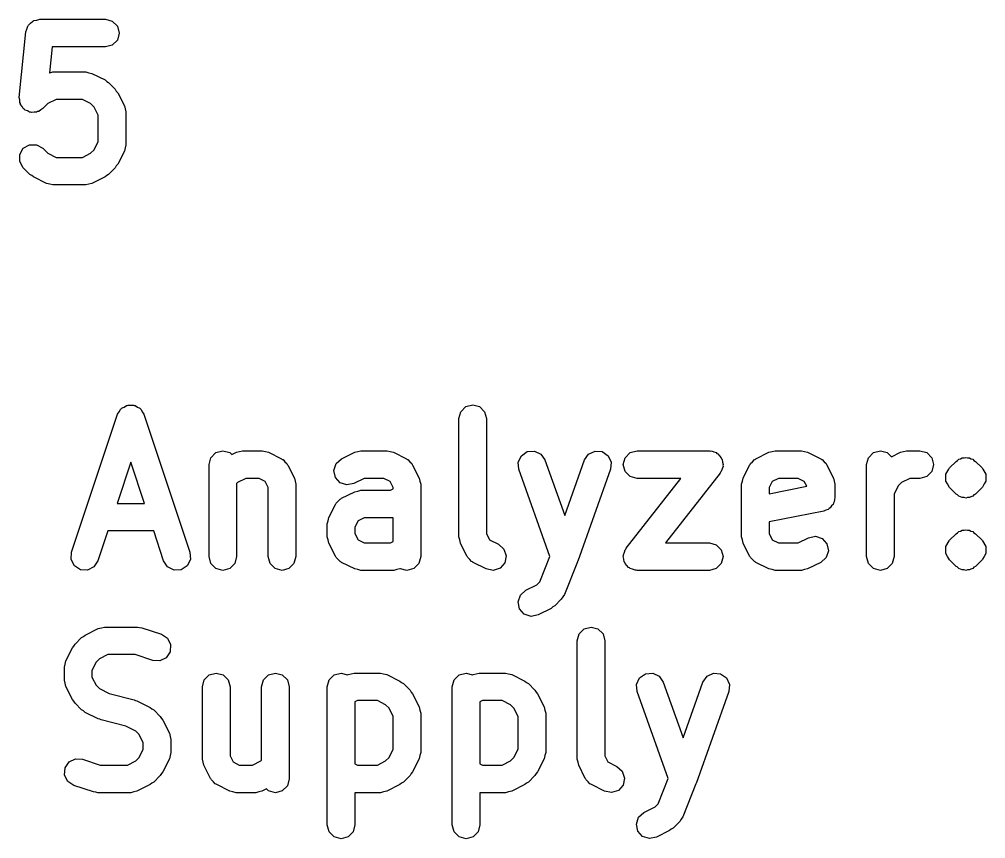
# Model space of a CAD drawing. Extents: x 77.3 to 150, y -138.2 to -51.5.
# Drawn here: x 130.86 to 141.36, y -70.67 to -61.77 of the extents above; entities that cross this region are included whole.
import ezdxf

# ---------------------------------------------------------------- set-up
doc = ezdxf.new("R2010")
doc.units = 0
doc.layers.add('BLACK', color=7, linetype='CONTINUOUS')

msp = doc.modelspace()

# ---------------------------------------------------------------- linework, layer by layer
at = {"layer": 'BLACK', "linetype": 'CONTINUOUS'}
for p, q in [((130.955, -61.8362), (130.958, -61.829)), ((130.958, -61.829), (130.982, -61.809)), ((130.982, -61.809), (131.005, -61.7867)), ((131.005, -61.7867), (131.012, -61.7847)), ((131.012, -61.7847), (131.018, -61.7798)), ((131.018, -61.7798), (131.049, -61.7747)), ((131.049, -61.7747), (131.08, -61.7666)), ((131.08, -61.7666), (131.794, -61.7666)), ((131.794, -61.7666), (131.869, -61.7867)), ((131.869, -61.7867), (131.924, -61.8416)), ((130.859, -62.6159), (130.93, -61.9016)), ((130.93, -61.9016), (130.942, -61.8721)), ((130.942, -61.8721), (130.95, -61.8416)), ((130.95, -61.8416), (130.955, -61.8362)), ((131.924, -61.8416), (131.944, -61.9166)), ((131.944, -61.9166), (131.924, -61.9916)), ((131.924, -61.9916), (131.869, -62.0465)), ((131.215, -62.0666), (131.187, -62.3473)), ((131.794, -62.0666), (131.215, -62.0666)), ((131.869, -62.0465), (131.794, -62.0666)), ((131.187, -62.3473), (131.189, -62.3469)), ((131.189, -62.3469), (131.223, -62.338)), ((131.223, -62.338), (131.58, -62.338)), ((131.58, -62.338), (131.613, -62.3469)), ((131.613, -62.3469), (131.647, -62.3538)), ((131.647, -62.3538), (131.79, -62.4253)), ((131.79, -62.4253), (131.808, -62.4413)), ((131.808, -62.4413), (131.829, -62.4534)), ((131.829, -62.4534), (131.9, -62.5248)), ((131.9, -62.5248), (131.912, -62.5457)), ((131.912, -62.5457), (131.928, -62.5638)), ((131.928, -62.5638), (132, -62.7066)), ((130.863, -62.6426), (130.859, -62.6159)), ((130.863, -62.6697), (130.863, -62.6426)), ((130.87, -62.6804), (130.863, -62.6697)), ((131.258, -62.638), (131.169, -62.6827)), ((131.544, -62.638), (131.258, -62.638)), ((131.634, -62.6827), (131.544, -62.638)), ((130.872, -62.6926), (130.87, -62.6804)), ((130.889, -62.7135), (130.872, -62.6926)), ((130.902, -62.7369), (130.889, -62.7135)), ((130.913, -62.7431), (130.902, -62.7369)), ((130.921, -62.7527), (130.913, -62.7431)), ((130.946, -62.7622), (130.921, -62.7527)), ((130.969, -62.7757), (130.946, -62.7622)), ((130.982, -62.7757), (130.969, -62.7757)), ((130.993, -62.7801), (130.982, -62.7757)), ((131.02, -62.7757), (130.993, -62.7801)), ((131.047, -62.7757), (131.02, -62.7757)), ((131.058, -62.7696), (131.047, -62.7757)), ((131.07, -62.7676), (131.058, -62.7696)), ((131.091, -62.7504), (131.07, -62.7676)), ((131.114, -62.7369), (131.091, -62.7504)), ((131.169, -62.6827), (131.114, -62.7369)), ((131.671, -62.7197), (131.634, -62.6827)), ((131.715, -62.8091), (131.671, -62.7197)), ((132, -62.7066), (132.007, -62.7404)), ((132.007, -62.7404), (132.015, -62.7737)), ((132.015, -62.7737), (132.015, -63.1309)), ((131.715, -63.0954), (131.715, -62.8091)), ((130.863, -63.2349), (130.902, -63.1676)), ((130.902, -63.1676), (130.969, -63.1288)), ((130.969, -63.1288), (131.047, -63.1288)), ((131.047, -63.1288), (131.114, -63.1676)), ((131.114, -63.1676), (131.169, -63.2219)), ((131.634, -63.2219), (131.671, -63.1849)), ((131.671, -63.1849), (131.715, -63.0954)), ((132, -63.1979), (131.928, -63.3408)), ((132.007, -63.1642), (132, -63.1979)), ((132.015, -63.1309), (132.007, -63.1642)), ((130.863, -63.3125), (130.863, -63.2349)), ((131.169, -63.2219), (131.258, -63.2666)), ((131.258, -63.2666), (131.544, -63.2666)), ((131.544, -63.2666), (131.634, -63.2219)), ((130.902, -63.3798), (130.863, -63.3125)), ((130.974, -63.4512), (130.902, -63.3798)), ((131.9, -63.3798), (131.829, -63.4512)), ((131.912, -63.3589), (131.9, -63.3798)), ((131.928, -63.3408), (131.912, -63.3589)), ((130.995, -63.4633), (130.974, -63.4512)), ((131.013, -63.4793), (130.995, -63.4633)), ((131.155, -63.5507), (131.013, -63.4793)), ((131.79, -63.4793), (131.647, -63.5507)), ((131.808, -63.4633), (131.79, -63.4793)), ((131.829, -63.4512), (131.808, -63.4633)), ((131.189, -63.5576), (131.155, -63.5507)), ((131.223, -63.5666), (131.189, -63.5576)), ((131.58, -63.5666), (131.223, -63.5666)), ((131.613, -63.5576), (131.58, -63.5666)), ((131.647, -63.5507), (131.613, -63.5576)), ((131.944, -66.033), (131.957, -66.0061)), ((131.957, -66.0061), (131.965, -66.001)), ((131.965, -66.001), (131.97, -65.9933)), ((131.97, -65.9933), (131.997, -65.9799)), ((131.997, -65.9799), (132.022, -65.9633)), ((132.022, -65.9633), (132.031, -65.9627)), ((132.031, -65.9627), (132.04, -65.9586)), ((132.04, -65.9586), (132.07, -65.9604)), ((132.07, -65.9604), (132.1, -65.9586)), ((132.1, -65.9586), (132.108, -65.9627)), ((132.108, -65.9627), (132.117, -65.9633)), ((132.117, -65.9633), (132.142, -65.9799)), ((132.142, -65.9799), (132.169, -65.9933)), ((132.169, -65.9933), (132.174, -66.001)), ((132.174, -66.001), (132.182, -66.0061)), ((132.182, -66.0061), (132.195, -66.033)), ((135.634, -66.1056), (135.654, -66.0306)), ((135.654, -66.0306), (135.709, -65.9757)), ((135.709, -65.9757), (135.784, -65.9556)), ((135.784, -65.9556), (135.859, -65.9757)), ((135.859, -65.9757), (135.914, -66.0306)), ((135.914, -66.0306), (135.934, -66.1056)), ((131.427, -67.5581), (131.927, -66.0581)), ((131.927, -66.0581), (131.944, -66.033)), ((132.195, -66.033), (132.212, -66.0581)), ((132.212, -66.0581), (132.712, -67.5581)), ((135.634, -67.3913), (135.634, -66.1056)), ((135.934, -66.1056), (135.934, -67.3559)), ((132.92, -66.6056), (132.94, -66.5306)), ((132.94, -66.5306), (132.995, -66.4757)), ((132.995, -66.4757), (133.07, -66.4556)), ((133.07, -66.4556), (133.145, -66.4757)), ((133.145, -66.4757), (133.166, -66.4969)), ((133.166, -66.4969), (133.217, -66.4714)), ((133.217, -66.4714), (133.251, -66.4645)), ((133.251, -66.4645), (133.284, -66.4556)), ((133.284, -66.4556), (133.498, -66.4556)), ((133.498, -66.4556), (133.532, -66.4645)), ((133.532, -66.4645), (133.565, -66.4714)), ((133.565, -66.4714), (133.708, -66.5428)), ((133.708, -66.5428), (133.715, -66.5489)), ((133.715, -66.5489), (133.724, -66.5518)), ((133.724, -66.5518), (133.744, -66.5744)), ((134.302, -66.5944), (134.36, -66.5428)), ((134.36, -66.5428), (134.503, -66.4714)), ((134.503, -66.4714), (134.536, -66.4645)), ((134.536, -66.4645), (134.57, -66.4556)), ((134.57, -66.4556), (134.855, -66.4556)), ((134.855, -66.4556), (134.889, -66.4645)), ((134.889, -66.4645), (134.923, -66.4714)), ((134.923, -66.4714), (135.065, -66.5428)), ((135.065, -66.5428), (135.072, -66.5489)), ((135.072, -66.5489), (135.081, -66.5518)), ((135.081, -66.5518), (135.101, -66.5744)), ((136.279, -66.5786), (136.313, -66.5085)), ((136.313, -66.5085), (136.376, -66.4643)), ((136.376, -66.4643), (136.454, -66.458)), ((136.454, -66.458), (136.524, -66.4912)), ((136.524, -66.4912), (136.568, -66.5551)), ((136.568, -66.5551), (136.784, -67.1596)), ((136.784, -67.1596), (137, -66.5551)), ((137, -66.5551), (137.044, -66.4912)), ((137.044, -66.4912), (137.114, -66.458)), ((137.114, -66.458), (137.192, -66.4643)), ((137.192, -66.4643), (137.255, -66.5085)), ((137.255, -66.5085), (137.289, -66.5786)), ((137.42, -66.6056), (137.44, -66.5306)), ((137.44, -66.5306), (137.495, -66.4757)), ((137.495, -66.4757), (137.57, -66.4556)), ((137.57, -66.4556), (138.355, -66.4556)), ((138.355, -66.4556), (138.366, -66.4584)), ((138.366, -66.4584), (138.377, -66.4571)), ((138.377, -66.4571), (138.403, -66.4683)), ((138.403, -66.4683), (138.43, -66.4757)), ((138.43, -66.4757), (138.438, -66.4834)), ((138.438, -66.4834), (138.448, -66.4876)), ((138.448, -66.4876), (138.465, -66.5104)), ((138.465, -66.5104), (138.485, -66.5306)), ((138.485, -66.5306), (138.488, -66.5411)), ((138.488, -66.5411), (138.495, -66.5498)), ((138.495, -66.5498), (138.498, -66.578)), ((138.824, -66.5744), (138.844, -66.5518)), ((138.844, -66.5518), (138.853, -66.5489)), ((138.853, -66.5489), (138.86, -66.5428)), ((138.86, -66.5428), (139.003, -66.4714)), ((139.003, -66.4714), (139.036, -66.4645)), ((139.036, -66.4645), (139.07, -66.4556)), ((139.07, -66.4556), (139.355, -66.4556)), ((139.355, -66.4556), (139.389, -66.4645)), ((139.389, -66.4645), (139.423, -66.4714)), ((139.423, -66.4714), (139.565, -66.5428)), ((139.565, -66.5428), (139.572, -66.5489)), ((139.572, -66.5489), (139.581, -66.5518)), ((139.581, -66.5518), (139.601, -66.5744)), ((140.063, -66.6056), (140.083, -66.5306)), ((140.083, -66.5306), (140.138, -66.4757)), ((140.138, -66.4757), (140.213, -66.4556)), ((140.213, -66.4556), (140.288, -66.4757)), ((140.288, -66.4757), (140.333, -66.5207)), ((140.333, -66.5207), (140.431, -66.4714)), ((140.431, -66.4714), (140.465, -66.4645)), ((140.465, -66.4645), (140.498, -66.4556)), ((140.498, -66.4556), (140.641, -66.4556)), ((140.641, -66.4556), (140.716, -66.4757)), ((140.716, -66.4757), (140.771, -66.5306)), ((140.771, -66.5306), (140.791, -66.6056)), ((141.052, -66.5611), (141.066, -66.5471)), ((141.066, -66.5471), (141.085, -66.542)), ((141.085, -66.542), (141.102, -66.5321)), ((141.102, -66.5321), (141.122, -66.5321)), ((141.122, -66.5321), (141.141, -66.527)), ((141.141, -66.527), (141.16, -66.5321)), ((141.16, -66.5321), (141.18, -66.5321)), ((141.18, -66.5321), (141.197, -66.542)), ((141.197, -66.542), (141.216, -66.5471)), ((141.216, -66.5471), (141.23, -66.5611)), ((132.07, -66.5799), (131.921, -67.027)), ((132.219, -67.027), (132.07, -66.5799)), ((132.92, -67.6056), (132.92, -66.6056)), ((133.744, -66.5744), (133.766, -66.5944)), ((133.766, -66.5944), (133.769, -66.6031)), ((133.769, -66.6031), (133.775, -66.6099)), ((133.775, -66.6099), (133.847, -66.7528)), ((134.277, -66.668), (134.302, -66.5944)), ((135.101, -66.5744), (135.123, -66.5944)), ((135.123, -66.5944), (135.126, -66.6031)), ((135.126, -66.6031), (135.132, -66.6099)), ((135.132, -66.6099), (135.204, -66.7528)), ((136.286, -66.656), (136.279, -66.5786)), ((136.624, -67.6026), (136.286, -66.656)), ((137.282, -66.656), (136.925, -67.656)), ((137.289, -66.5786), (137.282, -66.656)), ((137.44, -66.6806), (137.42, -66.6056)), ((138.493, -66.653), (138.485, -66.6806)), ((138.504, -66.6269), (138.493, -66.653)), ((138.498, -66.578), (138.505, -66.6056)), ((138.505, -66.6056), (138.503, -66.6161)), ((138.503, -66.6161), (138.504, -66.6269)), ((138.721, -66.7528), (138.793, -66.6099)), ((138.793, -66.6099), (138.799, -66.6031)), ((138.799, -66.6031), (138.802, -66.5944)), ((138.802, -66.5944), (138.824, -66.5744)), ((139.601, -66.5744), (139.623, -66.5944)), ((139.623, -66.5944), (139.626, -66.6031)), ((139.626, -66.6031), (139.632, -66.6099)), ((139.632, -66.6099), (139.704, -66.7528)), ((140.063, -67.6056), (140.063, -66.6056)), ((140.791, -66.6056), (140.771, -66.6806)), ((140.925, -66.7096), (140.956, -66.656)), ((140.956, -66.656), (140.964, -66.6424)), ((140.964, -66.6424), (141.035, -66.5709)), ((141.035, -66.5709), (141.052, -66.5611)), ((141.23, -66.5611), (141.247, -66.5709)), ((141.247, -66.5709), (141.319, -66.6424)), ((141.319, -66.6424), (141.319, -66.6424)), ((141.319, -66.6424), (141.319, -66.6424)), ((141.319, -66.6424), (141.327, -66.656)), ((141.327, -66.656), (141.357, -66.7096)), ((133.319, -66.7556), (133.23, -66.8003)), ((133.463, -66.7556), (133.319, -66.7556)), ((133.529, -66.7888), (133.463, -66.7556)), ((133.847, -66.7528), (133.854, -66.7866)), ((134.293, -66.7441), (134.277, -66.668)), ((134.344, -66.8022), (134.293, -66.7441)), ((134.605, -66.7556), (134.494, -66.8112)), ((134.82, -66.7556), (134.605, -66.7556)), ((134.886, -66.7888), (134.82, -66.7556)), ((135.204, -66.7528), (135.211, -66.7866)), ((137.495, -66.7355), (137.44, -66.6806)), ((137.452, -67.5129), (138.047, -66.7556)), ((137.57, -66.7556), (137.495, -66.7355)), ((138.047, -66.7556), (137.57, -66.7556)), ((138.473, -66.6982), (137.878, -67.4556)), ((138.478, -66.6883), (138.473, -66.6982)), ((138.485, -66.6806), (138.478, -66.6883)), ((138.714, -66.7866), (138.721, -66.7528)), ((139.105, -66.7556), (139.039, -66.7888)), ((139.32, -66.7556), (139.105, -66.7556)), ((139.386, -66.7888), (139.32, -66.7556)), ((139.704, -66.7528), (139.711, -66.7866)), ((140.534, -66.7556), (140.444, -66.8003)), ((140.641, -66.7556), (140.534, -66.7556)), ((140.716, -66.7355), (140.641, -66.7556)), ((140.771, -66.6806), (140.716, -66.7355)), ((140.925, -66.7873), (140.925, -66.7096)), ((141.357, -66.7096), (141.357, -66.7873)), ((133.23, -66.8003), (133.22, -66.8106)), ((133.22, -66.8106), (133.22, -67.6056)), ((133.563, -66.8553), (133.529, -66.7888)), ((133.563, -67.6056), (133.563, -66.8553)), ((133.854, -66.7866), (133.863, -66.8199)), ((133.863, -66.8199), (133.863, -67.6056)), ((134.418, -66.8267), (134.344, -66.8022)), ((134.494, -66.8112), (134.418, -66.8267)), ((134.92, -66.8553), (134.886, -66.7888)), ((134.891, -66.8841), (134.92, -66.87)), ((134.92, -66.87), (134.92, -66.8553)), ((135.211, -66.7866), (135.22, -66.8199)), ((135.22, -66.8199), (135.22, -67.6056)), ((138.705, -66.8199), (138.714, -66.7866)), ((138.705, -67.3913), (138.705, -66.8199)), ((139.039, -66.7888), (139.005, -66.8553)), ((139.005, -66.9226), (139.413, -66.8412)), ((139.005, -66.8553), (139.005, -66.9226)), ((139.413, -66.8412), (139.386, -66.7888)), ((139.711, -66.7866), (139.72, -66.8199)), ((139.72, -66.8199), (139.72, -66.9627)), ((140.407, -66.8373), (140.363, -66.9267)), ((140.444, -66.8003), (140.407, -66.8373)), ((140.941, -66.8155), (140.925, -66.7873)), ((140.964, -66.8545), (140.941, -66.8155)), ((141.035, -66.9259), (140.964, -66.8545)), ((141.319, -66.8545), (141.247, -66.9259)), ((141.321, -66.85), (141.319, -66.8545)), ((141.341, -66.8155), (141.321, -66.85)), ((141.357, -66.7873), (141.341, -66.8155)), ((134.353, -66.9775), (134.36, -66.9714)), ((134.36, -66.9714), (134.503, -66.9)), ((134.503, -66.9), (134.536, -66.8931)), ((134.536, -66.8931), (134.57, -66.8841)), ((134.57, -66.8841), (134.891, -66.8841)), ((139.72, -66.9627), (139.713, -66.9864)), ((140.363, -66.9267), (140.363, -67.6056)), ((141.042, -66.9297), (141.035, -66.9259)), ((141.035, -66.9259), (141.035, -66.9259)), ((141.052, -66.9358), (141.042, -66.9297)), ((141.066, -66.9498), (141.052, -66.9358)), ((141.085, -66.9549), (141.066, -66.9498)), ((141.102, -66.9647), (141.085, -66.9549)), ((141.122, -66.9647), (141.102, -66.9647)), ((141.141, -66.9699), (141.122, -66.9647)), ((141.16, -66.9647), (141.141, -66.9699)), ((141.18, -66.9647), (141.16, -66.9647)), ((141.197, -66.9549), (141.18, -66.9647)), ((141.216, -66.9498), (141.197, -66.9549)), ((141.23, -66.9358), (141.216, -66.9498)), ((141.234, -66.9333), (141.23, -66.9358)), ((141.247, -66.9259), (141.234, -66.9333)), ((131.921, -67.027), (132.219, -67.027)), ((134.221, -67.1813), (134.293, -67.0385)), ((134.293, -67.0385), (134.299, -67.0316)), ((134.299, -67.0316), (134.302, -67.0229)), ((134.302, -67.0229), (134.324, -67.0029)), ((134.324, -67.0029), (134.344, -66.9804)), ((134.344, -66.9804), (134.353, -66.9775)), ((139.655, -67.082), (139.645, -67.0926)), ((139.669, -67.0754), (139.655, -67.082)), ((139.682, -67.055), (139.669, -67.0754)), ((139.7, -67.0377), (139.682, -67.055)), ((139.703, -67.0232), (139.7, -67.0377)), ((139.712, -67.0108), (139.703, -67.0232)), ((139.713, -66.9864), (139.712, -67.0108)), ((134.214, -67.2151), (134.221, -67.1813)), ((134.605, -67.1841), (134.539, -67.2174)), ((134.92, -67.1841), (134.605, -67.1841)), ((134.92, -67.4414), (134.92, -67.1841)), ((139.599, -67.1098), (139.005, -67.2285)), ((139.621, -67.099), (139.599, -67.1098)), ((139.645, -67.0926), (139.621, -67.099)), ((134.205, -67.2484), (134.214, -67.2151)), ((134.205, -67.3913), (134.205, -67.2484)), ((134.539, -67.2174), (134.505, -67.2838)), ((134.505, -67.2838), (134.505, -67.3559)), ((139.005, -67.2285), (139.005, -67.3559)), ((131.821, -67.327), (131.712, -67.653)), ((132.319, -67.327), (131.821, -67.327)), ((132.427, -67.653), (132.319, -67.327)), ((134.214, -67.4246), (134.205, -67.3913)), ((134.505, -67.3559), (134.539, -67.4223)), ((135.643, -67.4246), (135.634, -67.3913)), ((135.934, -67.3559), (135.967, -67.4223)), ((138.714, -67.4246), (138.705, -67.3913)), ((139.005, -67.3559), (139.039, -67.4223)), ((139.431, -67.4), (139.507, -67.3844)), ((139.507, -67.3844), (139.581, -67.409)), ((140.964, -67.4281), (141.035, -67.3566)), ((141.035, -67.3566), (141.052, -67.3468)), ((141.052, -67.3468), (141.066, -67.3328)), ((141.066, -67.3328), (141.085, -67.3277)), ((141.085, -67.3277), (141.102, -67.3178)), ((141.102, -67.3178), (141.122, -67.3178)), ((141.122, -67.3178), (141.141, -67.3127)), ((141.141, -67.3127), (141.16, -67.3178)), ((141.16, -67.3178), (141.18, -67.3178)), ((141.18, -67.3178), (141.197, -67.3277)), ((141.197, -67.3277), (141.216, -67.3328)), ((141.216, -67.3328), (141.23, -67.3468)), ((141.23, -67.3468), (141.247, -67.3566)), ((141.247, -67.3566), (141.319, -67.4281)), ((134.221, -67.4584), (134.214, -67.4246)), ((134.293, -67.6012), (134.221, -67.4584)), ((134.539, -67.4223), (134.605, -67.4556)), ((134.605, -67.4556), (134.891, -67.4556)), ((134.891, -67.4556), (134.92, -67.4414)), ((135.65, -67.4584), (135.643, -67.4246)), ((135.721, -67.6012), (135.65, -67.4584)), ((135.967, -67.4223), (136.065, -67.4714)), ((136.065, -67.4714), (136.123, -67.5229)), ((137.878, -67.4556), (138.355, -67.4556)), ((138.355, -67.4556), (138.43, -67.4757)), ((138.43, -67.4757), (138.485, -67.5306)), ((138.721, -67.4584), (138.714, -67.4246)), ((138.793, -67.6012), (138.721, -67.4584)), ((139.039, -67.4223), (139.105, -67.4556)), ((139.105, -67.4556), (139.32, -67.4556)), ((139.32, -67.4556), (139.431, -67.4)), ((139.581, -67.409), (139.632, -67.4671)), ((139.632, -67.4671), (139.648, -67.5431)), ((140.925, -67.4953), (140.959, -67.4355)), ((140.925, -67.573), (140.925, -67.4953)), ((140.959, -67.4355), (140.964, -67.4281)), ((141.319, -67.4281), (141.319, -67.4281)), ((141.319, -67.4281), (141.319, -67.4281)), ((141.319, -67.4281), (141.323, -67.4355)), ((141.323, -67.4355), (141.357, -67.4953)), ((141.357, -67.4953), (141.357, -67.573)), ((131.423, -67.6356), (131.427, -67.5581)), ((132.712, -67.5581), (132.717, -67.6356)), ((132.94, -67.6806), (132.92, -67.6056)), ((133.22, -67.6056), (133.2, -67.6806)), ((133.583, -67.6806), (133.563, -67.6056)), ((133.863, -67.6056), (133.842, -67.6806)), ((134.299, -67.6081), (134.293, -67.6012)), ((135.22, -67.6056), (135.2, -67.6806)), ((135.727, -67.6081), (135.721, -67.6012)), ((136.123, -67.5229), (136.148, -67.5966)), ((136.148, -67.5966), (136.132, -67.6727)), ((136.513, -67.8784), (136.624, -67.6026)), ((137.42, -67.6056), (137.423, -67.5951)), ((137.427, -67.6331), (137.42, -67.6056)), ((137.421, -67.5843), (137.432, -67.5581)), ((137.423, -67.5951), (137.421, -67.5843)), ((137.432, -67.5581), (137.44, -67.5306)), ((137.44, -67.5306), (137.447, -67.5229)), ((137.447, -67.5229), (137.452, -67.5129)), ((138.485, -67.5306), (138.505, -67.6056)), ((138.505, -67.6056), (138.485, -67.6806)), ((138.799, -67.6081), (138.793, -67.6012)), ((139.648, -67.5431), (139.623, -67.6168)), ((140.083, -67.6806), (140.063, -67.6056)), ((140.363, -67.6056), (140.342, -67.6806)), ((140.944, -67.6056), (140.925, -67.573)), ((140.964, -67.6402), (140.944, -67.6056)), ((141.339, -67.6056), (141.322, -67.6343)), ((141.357, -67.573), (141.339, -67.6056)), ((131.457, -67.7051), (131.423, -67.6356)), ((131.522, -67.7479), (131.457, -67.7051)), ((131.712, -67.653), (131.669, -67.7178)), ((132.47, -67.7178), (132.427, -67.653)), ((132.682, -67.7051), (132.617, -67.7479)), ((132.717, -67.6356), (132.682, -67.7051)), ((132.995, -67.7355), (132.94, -67.6806)), ((133.2, -67.6806), (133.145, -67.7355)), ((133.638, -67.7355), (133.583, -67.6806)), ((133.842, -67.6806), (133.788, -67.7355)), ((134.302, -67.6168), (134.299, -67.6081)), ((134.324, -67.6368), (134.302, -67.6168)), ((134.344, -67.6593), (134.324, -67.6368)), ((134.353, -67.6622), (134.344, -67.6593)), ((134.36, -67.6683), (134.353, -67.6622)), ((134.503, -67.7397), (134.36, -67.6683)), ((135.2, -67.6806), (135.145, -67.7355)), ((135.73, -67.6168), (135.727, -67.6081)), ((135.753, -67.6368), (135.73, -67.6168)), ((135.773, -67.6593), (135.753, -67.6368)), ((135.781, -67.6622), (135.773, -67.6593)), ((135.788, -67.6683), (135.781, -67.6622)), ((135.931, -67.7397), (135.788, -67.6683)), ((136.132, -67.6727), (136.081, -67.7307)), ((136.923, -67.6613), (136.78, -68.0184)), ((136.924, -67.6584), (136.923, -67.6613)), ((136.925, -67.656), (136.924, -67.6584)), ((137.43, -67.6614), (137.427, -67.6331)), ((137.437, -67.6701), (137.43, -67.6614)), ((137.44, -67.6806), (137.437, -67.6701)), ((137.46, -67.7007), (137.44, -67.6806)), ((137.477, -67.7235), (137.46, -67.7007)), ((138.485, -67.6806), (138.43, -67.7355)), ((138.802, -67.6168), (138.799, -67.6081)), ((138.824, -67.6368), (138.802, -67.6168)), ((138.844, -67.6593), (138.824, -67.6368)), ((138.853, -67.6622), (138.844, -67.6593)), ((138.86, -67.6683), (138.853, -67.6622)), ((139.003, -67.7397), (138.86, -67.6683)), ((139.565, -67.6683), (139.423, -67.7397)), ((139.623, -67.6168), (139.565, -67.6683)), ((140.138, -67.7355), (140.083, -67.6806)), ((140.342, -67.6806), (140.288, -67.7355)), ((141.035, -67.7116), (140.964, -67.6402)), ((141.046, -67.7178), (141.035, -67.7116)), ((141.035, -67.7116), (141.035, -67.7116)), ((141.247, -67.7116), (141.23, -67.7215)), ((141.319, -67.6402), (141.247, -67.7116)), ((141.322, -67.6343), (141.319, -67.6402)), ((131.6, -67.7525), (131.522, -67.7479)), ((131.669, -67.7178), (131.6, -67.7525)), ((132.54, -67.7525), (132.47, -67.7178)), ((132.617, -67.7479), (132.54, -67.7525)), ((133.07, -67.7556), (132.995, -67.7355)), ((133.145, -67.7355), (133.07, -67.7556)), ((133.713, -67.7556), (133.638, -67.7355)), ((133.788, -67.7355), (133.713, -67.7556)), ((134.536, -67.7466), (134.503, -67.7397)), ((134.57, -67.7556), (134.536, -67.7466)), ((134.927, -67.7556), (134.57, -67.7556)), ((134.96, -67.7466), (134.927, -67.7556)), ((134.994, -67.7397), (134.96, -67.7466)), ((135, -67.7368), (134.994, -67.7397)), ((135.07, -67.7556), (135, -67.7368)), ((135.145, -67.7355), (135.07, -67.7556)), ((136.007, -67.7553), (135.931, -67.7397)), ((136.081, -67.7307), (136.007, -67.7553)), ((137.487, -67.7278), (137.477, -67.7235)), ((137.495, -67.7355), (137.487, -67.7278)), ((137.522, -67.7428), (137.495, -67.7355)), ((137.548, -67.7541), (137.522, -67.7428)), ((137.559, -67.7528), (137.548, -67.7541)), ((137.57, -67.7556), (137.559, -67.7528)), ((138.355, -67.7556), (137.57, -67.7556)), ((138.43, -67.7355), (138.355, -67.7556)), ((139.036, -67.7466), (139.003, -67.7397)), ((139.07, -67.7556), (139.036, -67.7466)), ((139.355, -67.7556), (139.07, -67.7556)), ((139.389, -67.7466), (139.355, -67.7556)), ((139.423, -67.7397), (139.389, -67.7466)), ((140.213, -67.7556), (140.138, -67.7355)), ((140.288, -67.7355), (140.213, -67.7556)), ((141.052, -67.7215), (141.046, -67.7178)), ((141.066, -67.7355), (141.052, -67.7215)), ((141.085, -67.7406), (141.066, -67.7355)), ((141.102, -67.7505), (141.085, -67.7406)), ((141.122, -67.7505), (141.102, -67.7505)), ((141.141, -67.7556), (141.122, -67.7505)), ((141.16, -67.7505), (141.141, -67.7556)), ((141.18, -67.7505), (141.16, -67.7505)), ((141.197, -67.7406), (141.18, -67.7505)), ((141.216, -67.7355), (141.197, -67.7406)), ((141.23, -67.7215), (141.216, -67.7355)), ((136.36, -67.9714), (136.481, -67.9109)), ((136.481, -67.9109), (136.513, -67.8784)), ((136.277, -68.0966), (136.302, -68.0229)), ((136.302, -68.0229), (136.36, -67.9714)), ((136.78, -68.0184), (136.762, -68.0426)), ((136.293, -68.1727), (136.277, -68.0966)), ((136.747, -68.0688), (136.676, -68.1402)), ((136.762, -68.0426), (136.747, -68.0688)), ((136.344, -68.2307), (136.293, -68.1727)), ((136.418, -68.2553), (136.344, -68.2307)), ((136.637, -68.1683), (136.494, -68.2397)), ((136.655, -68.1523), (136.637, -68.1683)), ((136.676, -68.1402), (136.655, -68.1523)), ((136.494, -68.2397), (136.418, -68.2553)), ((131.574, -68.4578), (131.717, -68.3864)), ((131.717, -68.3864), (131.751, -68.3795)), ((131.751, -68.3795), (131.784, -68.3706)), ((131.784, -68.3706), (132.141, -68.3706)), ((132.141, -68.3706), (132.164, -68.3768)), ((132.164, -68.3768), (132.189, -68.3783)), ((132.189, -68.3783), (132.403, -68.4497)), ((136.92, -68.5206), (136.94, -68.4456)), ((136.94, -68.4456), (136.995, -68.3907)), ((136.995, -68.3907), (137.07, -68.3706)), ((137.07, -68.3706), (137.145, -68.3907)), ((137.145, -68.3907), (137.2, -68.4456)), ((137.2, -68.4456), (137.22, -68.5206)), ((131.464, -68.5574), (131.535, -68.4859)), ((131.535, -68.4859), (131.556, -68.4739)), ((131.556, -68.4739), (131.574, -68.4578)), ((132.403, -68.4497), (132.468, -68.4925)), ((132.468, -68.4925), (132.502, -68.5619)), ((136.92, -69.8063), (136.92, -68.5206)), ((137.22, -68.5206), (137.22, -69.7709)), ((131.364, -68.7392), (131.436, -68.5963)), ((131.436, -68.5963), (131.452, -68.5783)), ((131.452, -68.5783), (131.464, -68.5574)), ((132.498, -68.6394), (132.455, -68.7042)), ((132.502, -68.5619), (132.498, -68.6394)), ((131.357, -68.773), (131.364, -68.7392)), ((131.693, -68.7523), (131.648, -68.8417)), ((131.73, -68.7153), (131.693, -68.7523)), ((131.819, -68.6706), (131.73, -68.7153)), ((132.117, -68.6706), (131.819, -68.6706)), ((132.308, -68.7343), (132.117, -68.6706)), ((132.385, -68.739), (132.308, -68.7343)), ((132.455, -68.7042), (132.385, -68.739)), ((131.348, -68.8063), (131.357, -68.773)), ((131.348, -68.9491), (131.348, -68.8063)), ((131.648, -68.8417), (131.648, -68.9137)), ((131.357, -68.9824), (131.348, -68.9491)), ((131.648, -68.9137), (131.693, -69.0031)), ((132.848, -69.0206), (132.868, -68.9456)), ((132.868, -68.9456), (132.923, -68.8907)), ((132.923, -68.8907), (132.998, -68.8706)), ((132.998, -68.8706), (133.073, -68.8907)), ((133.073, -68.8907), (133.128, -68.9456)), ((133.128, -68.9456), (133.148, -69.0206)), ((133.491, -69.0206), (133.511, -68.9456)), ((133.511, -68.9456), (133.566, -68.8907)), ((133.566, -68.8907), (133.641, -68.8706)), ((133.641, -68.8706), (133.716, -68.8907)), ((133.716, -68.8907), (133.771, -68.9456)), ((133.771, -68.9456), (133.791, -69.0206)), ((134.205, -69.0206), (134.226, -68.9456)), ((134.226, -68.9456), (134.28, -68.8907)), ((134.28, -68.8907), (134.355, -68.8706)), ((134.355, -68.8706), (134.425, -68.8893)), ((134.425, -68.8893), (134.431, -68.8864)), ((134.431, -68.8864), (134.465, -68.8795)), ((134.465, -68.8795), (134.498, -68.8706)), ((134.498, -68.8706), (134.784, -68.8706)), ((134.784, -68.8706), (134.817, -68.8795)), ((134.817, -68.8795), (134.851, -68.8864)), ((134.851, -68.8864), (134.994, -68.9578)), ((134.994, -68.9578), (135.012, -68.9739)), ((135.563, -69.0206), (135.583, -68.9456)), ((135.583, -68.9456), (135.638, -68.8907)), ((135.638, -68.8907), (135.713, -68.8706)), ((135.713, -68.8706), (135.783, -68.8893)), ((135.783, -68.8893), (135.788, -68.8864)), ((135.788, -68.8864), (135.822, -68.8795)), ((135.822, -68.8795), (135.855, -68.8706)), ((135.855, -68.8706), (136.141, -68.8706)), ((136.141, -68.8706), (136.174, -68.8795)), ((136.174, -68.8795), (136.208, -68.8864)), ((136.208, -68.8864), (136.351, -68.9578)), ((136.351, -68.9578), (136.369, -68.9739)), ((137.565, -68.9936), (137.598, -68.9235)), ((137.598, -68.9235), (137.662, -68.8793)), ((137.662, -68.8793), (137.74, -68.873)), ((137.74, -68.873), (137.81, -68.9062)), ((137.81, -68.9062), (137.854, -68.9701)), ((137.854, -68.9701), (138.07, -69.5746)), ((138.07, -69.5746), (138.286, -68.9701)), ((138.286, -68.9701), (138.33, -68.9062)), ((138.33, -68.9062), (138.4, -68.873)), ((138.4, -68.873), (138.477, -68.8793)), ((138.477, -68.8793), (138.541, -68.9235)), ((138.541, -68.9235), (138.574, -68.9936)), ((131.364, -69.0162), (131.357, -68.9824)), ((131.436, -69.1591), (131.364, -69.0162)), ((131.693, -69.0031), (131.73, -69.0401)), ((131.73, -69.0401), (131.836, -69.0933)), ((132.848, -69.8063), (132.848, -69.0206)), ((133.148, -69.0206), (133.148, -69.7709)), ((133.491, -69.8156), (133.491, -69.0206)), ((133.791, -69.0206), (133.791, -70.0206)), ((134.205, -70.5206), (134.205, -69.0206)), ((135.012, -68.9739), (135.033, -68.9859)), ((135.033, -68.9859), (135.104, -69.0574)), ((135.104, -69.0574), (135.116, -69.0783)), ((135.563, -70.5206), (135.563, -69.0206)), ((136.369, -68.9739), (136.39, -68.9859)), ((136.39, -68.9859), (136.461, -69.0574)), ((136.461, -69.0574), (136.474, -69.0783)), ((137.571, -69.071), (137.565, -68.9936)), ((137.909, -70.0176), (137.571, -69.071)), ((138.568, -69.071), (138.211, -70.071)), ((138.574, -68.9936), (138.568, -69.071)), ((131.452, -69.1772), (131.436, -69.1591)), ((131.464, -69.1981), (131.452, -69.1772)), ((131.836, -69.0933), (132.106, -69.1608)), ((132.106, -69.1608), (132.121, -69.1688)), ((132.121, -69.1688), (132.137, -69.1721)), ((132.137, -69.1721), (132.28, -69.2435)), ((134.534, -69.1706), (134.505, -69.1847)), ((134.749, -69.1706), (134.534, -69.1706)), ((134.838, -69.2153), (134.749, -69.1706)), ((135.116, -69.0783), (135.132, -69.0963)), ((135.132, -69.0963), (135.204, -69.2392)), ((135.891, -69.1706), (135.863, -69.1847)), ((136.106, -69.1706), (135.891, -69.1706)), ((136.195, -69.2153), (136.106, -69.1706)), ((136.474, -69.0783), (136.49, -69.0963)), ((136.49, -69.0963), (136.561, -69.2392)), ((131.535, -69.2695), (131.464, -69.1981)), ((131.556, -69.2816), (131.535, -69.2695)), ((131.574, -69.2976), (131.556, -69.2816)), ((132.28, -69.2435), (132.298, -69.2596)), ((132.298, -69.2596), (132.319, -69.2716)), ((132.319, -69.2716), (132.39, -69.3431)), ((134.505, -69.1847), (134.505, -69.8564)), ((134.875, -69.2523), (134.838, -69.2153)), ((134.92, -69.3417), (134.875, -69.2523)), ((135.204, -69.2392), (135.211, -69.273)), ((135.211, -69.273), (135.22, -69.3063)), ((135.863, -69.1847), (135.863, -69.8564)), ((136.232, -69.2523), (136.195, -69.2153)), ((136.277, -69.3417), (136.232, -69.2523)), ((136.561, -69.2392), (136.568, -69.273)), ((136.568, -69.273), (136.577, -69.3063)), ((131.717, -69.369), (131.574, -69.2976)), ((131.733, -69.3723), (131.717, -69.369)), ((131.748, -69.3804), (131.733, -69.3723)), ((132.017, -69.4478), (131.748, -69.3804)), ((132.39, -69.3431), (132.402, -69.364)), ((132.402, -69.364), (132.418, -69.3821)), ((132.418, -69.3821), (132.49, -69.5249)), ((134.92, -69.6994), (134.92, -69.3417)), ((135.22, -69.3063), (135.22, -69.7349)), ((136.277, -69.6994), (136.277, -69.3417)), ((136.577, -69.3063), (136.577, -69.7349)), ((132.124, -69.501), (132.017, -69.4478)), ((132.161, -69.538), (132.124, -69.501)), ((132.205, -69.6274), (132.161, -69.538)), ((132.49, -69.5249), (132.497, -69.5587)), ((132.497, -69.5587), (132.505, -69.592)), ((132.505, -69.592), (132.505, -69.7349)), ((132.161, -69.7889), (132.205, -69.6994)), ((132.205, -69.6994), (132.205, -69.6274)), ((134.875, -69.7889), (134.92, -69.6994)), ((136.232, -69.7889), (136.277, -69.6994)), ((131.399, -69.8369), (131.468, -69.8022)), ((131.468, -69.8022), (131.546, -69.8068)), ((131.546, -69.8068), (131.737, -69.8706)), ((132.124, -69.8259), (132.161, -69.7889)), ((132.49, -69.8019), (132.418, -69.9448)), ((132.497, -69.7682), (132.49, -69.8019)), ((132.505, -69.7349), (132.497, -69.7682)), ((132.857, -69.8396), (132.848, -69.8063)), ((133.148, -69.7709), (133.182, -69.8373)), ((134.838, -69.8259), (134.875, -69.7889)), ((135.204, -69.8019), (135.132, -69.9448)), ((135.211, -69.7682), (135.204, -69.8019)), ((135.22, -69.7349), (135.211, -69.7682)), ((136.195, -69.8259), (136.232, -69.7889)), ((136.561, -69.8019), (136.49, -69.9448)), ((136.568, -69.7682), (136.561, -69.8019)), ((136.577, -69.7349), (136.568, -69.7682)), ((136.929, -69.8396), (136.92, -69.8063)), ((137.22, -69.7709), (137.253, -69.8373)), ((131.351, -69.9792), (131.356, -69.9017)), ((131.356, -69.9017), (131.399, -69.8369)), ((131.737, -69.8706), (132.034, -69.8706)), ((132.034, -69.8706), (132.124, -69.8259)), ((132.864, -69.8734), (132.857, -69.8396)), ((132.936, -70.0162), (132.864, -69.8734)), ((133.182, -69.8373), (133.248, -69.8706)), ((133.248, -69.8706), (133.391, -69.8706)), ((133.391, -69.8706), (133.481, -69.8259)), ((133.481, -69.8259), (133.491, -69.8156)), ((134.505, -69.8564), (134.534, -69.8706)), ((134.534, -69.8706), (134.749, -69.8706)), ((134.749, -69.8706), (134.838, -69.8259)), ((135.863, -69.8564), (135.891, -69.8706)), ((135.891, -69.8706), (136.106, -69.8706)), ((136.106, -69.8706), (136.195, -69.8259)), ((136.936, -69.8734), (136.929, -69.8396)), ((137.007, -70.0162), (136.936, -69.8734)), ((137.253, -69.8373), (137.351, -69.8864)), ((137.351, -69.8864), (137.409, -69.9379)), ((131.386, -70.0487), (131.351, -69.9792)), ((132.39, -69.9838), (132.319, -70.0552)), ((132.402, -69.9629), (132.39, -69.9838)), ((132.418, -69.9448), (132.402, -69.9629)), ((132.942, -70.0231), (132.936, -70.0162)), ((133.791, -70.0206), (133.771, -70.0956)), ((135.104, -69.9838), (135.033, -70.0552)), ((135.116, -69.9629), (135.104, -69.9838)), ((135.132, -69.9448), (135.116, -69.9629)), ((136.461, -69.9838), (136.39, -70.0552)), ((136.474, -69.9629), (136.461, -69.9838)), ((136.49, -69.9448), (136.474, -69.9629)), ((137.013, -70.0231), (137.007, -70.0162)), ((137.409, -69.9379), (137.434, -70.0116)), ((137.434, -70.0116), (137.418, -70.0877)), ((137.799, -70.2934), (137.909, -70.0176)), ((131.451, -70.0914), (131.386, -70.0487)), ((131.665, -70.1629), (131.451, -70.0914)), ((132.28, -70.0833), (132.137, -70.1547)), ((132.298, -70.0673), (132.28, -70.0833)), ((132.319, -70.0552), (132.298, -70.0673)), ((132.945, -70.0318), (132.942, -70.0231)), ((132.967, -70.0518), (132.945, -70.0318)), ((132.987, -70.0743), (132.967, -70.0518)), ((132.996, -70.0772), (132.987, -70.0743)), ((133.003, -70.0833), (132.996, -70.0772)), ((133.145, -70.1547), (133.003, -70.0833)), ((133.771, -70.0956), (133.716, -70.1505)), ((134.994, -70.0833), (134.851, -70.1547)), ((135.012, -70.0673), (134.994, -70.0833)), ((135.033, -70.0552), (135.012, -70.0673)), ((136.351, -70.0833), (136.208, -70.1547)), ((136.369, -70.0673), (136.351, -70.0833)), ((136.39, -70.0552), (136.369, -70.0673)), ((137.016, -70.0318), (137.013, -70.0231)), ((137.039, -70.0518), (137.016, -70.0318)), ((137.058, -70.0743), (137.039, -70.0518)), ((137.067, -70.0772), (137.058, -70.0743)), ((137.074, -70.0833), (137.067, -70.0772)), ((137.217, -70.1547), (137.074, -70.0833)), ((137.418, -70.0877), (137.367, -70.1457)), ((138.209, -70.0763), (138.066, -70.4334)), ((138.211, -70.071), (138.209, -70.0734)), ((138.209, -70.0734), (138.209, -70.0763)), ((131.689, -70.1643), (131.665, -70.1629)), ((131.713, -70.1706), (131.689, -70.1643)), ((132.07, -70.1706), (131.713, -70.1706)), ((132.103, -70.1616), (132.07, -70.1706)), ((132.137, -70.1547), (132.103, -70.1616)), ((133.179, -70.1616), (133.145, -70.1547)), ((133.213, -70.1706), (133.179, -70.1616)), ((133.427, -70.1706), (133.213, -70.1706)), ((133.46, -70.1616), (133.427, -70.1706)), ((133.494, -70.1547), (133.46, -70.1616)), ((133.545, -70.1292), (133.494, -70.1547)), ((133.566, -70.1505), (133.545, -70.1292)), ((133.641, -70.1706), (133.566, -70.1505)), ((133.716, -70.1505), (133.641, -70.1706)), ((134.784, -70.1706), (134.505, -70.1706)), ((134.505, -70.1706), (134.505, -70.5206)), ((134.817, -70.1616), (134.784, -70.1706)), ((134.851, -70.1547), (134.817, -70.1616)), ((136.141, -70.1706), (135.863, -70.1706)), ((135.863, -70.1706), (135.863, -70.5206)), ((136.174, -70.1616), (136.141, -70.1706)), ((136.208, -70.1547), (136.174, -70.1616)), ((137.293, -70.1703), (137.217, -70.1547)), ((137.367, -70.1457), (137.293, -70.1703)), ((137.645, -70.3864), (137.767, -70.3259)), ((137.767, -70.3259), (137.799, -70.2934)), ((137.563, -70.5116), (137.587, -70.4379)), ((137.587, -70.4379), (137.645, -70.3864)), ((138.066, -70.4334), (138.048, -70.4576)), ((134.226, -70.5956), (134.205, -70.5206)), ((134.505, -70.5206), (134.485, -70.5956)), ((135.583, -70.5956), (135.563, -70.5206)), ((135.863, -70.5206), (135.842, -70.5956)), ((137.578, -70.5877), (137.563, -70.5116)), ((138.033, -70.4838), (137.961, -70.5552)), ((138.048, -70.4576), (138.033, -70.4838)), ((134.28, -70.6505), (134.226, -70.5956)), ((134.355, -70.6706), (134.28, -70.6505)), ((134.43, -70.6505), (134.355, -70.6706)), ((134.485, -70.5956), (134.43, -70.6505)), ((135.638, -70.6505), (135.583, -70.5956)), ((135.713, -70.6706), (135.638, -70.6505)), ((135.788, -70.6505), (135.713, -70.6706)), ((135.842, -70.5956), (135.788, -70.6505)), ((137.63, -70.6457), (137.578, -70.5877)), ((137.704, -70.6703), (137.63, -70.6457)), ((137.923, -70.5833), (137.78, -70.6547)), ((137.941, -70.5673), (137.923, -70.5833)), ((137.961, -70.5552), (137.941, -70.5673)), ((137.78, -70.6547), (137.704, -70.6703))]:
    msp.add_line(p, q, dxfattribs=at)

doc.saveas('drawing.dxf')
